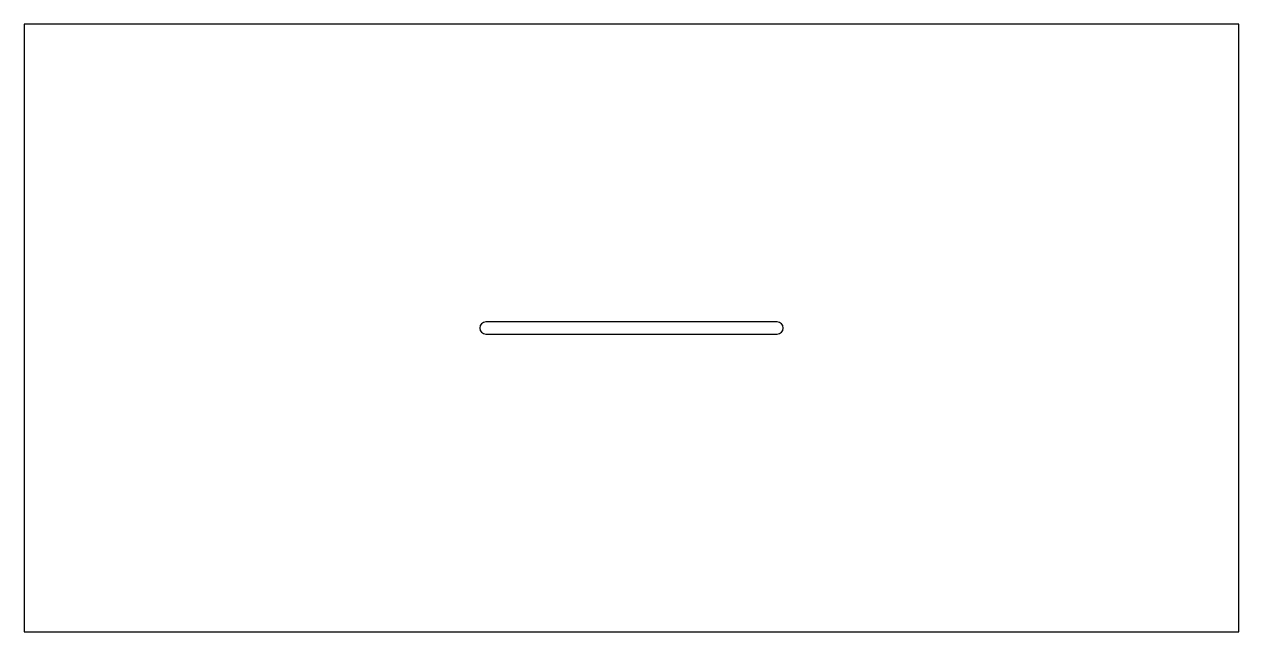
# Model space of a CAD drawing. Header units: millimetres. Extents: x 0 to 80, y 0 to 40.
import ezdxf

# ---------------------------------------------------------------- set-up
doc = ezdxf.new("R2010")
doc.units = ezdxf.units.MM
doc.layers.get('0').update_dxf_attribs({"linetype": 'CONTINUOUS'})

msp = doc.modelspace()

# ---------------------------------------------------------------- linework, layer by layer
for p, q in [((80, 40), (0, 40)), ((0, 40), (0, 0)), ((80, 0), (80, 40)), ((49.6, 20.4), (30.4, 20.4)), ((30.4, 19.6), (49.6, 19.6)), ((0, 0), (80, 0))]:
    msp.add_line(p, q)
for centre, start, end in [((30.4, 20), 90, 270), ((49.6, 20), -90, 90)]:
    msp.add_arc(centre, 0.4, start, end)

doc.saveas('drawing.dxf')
